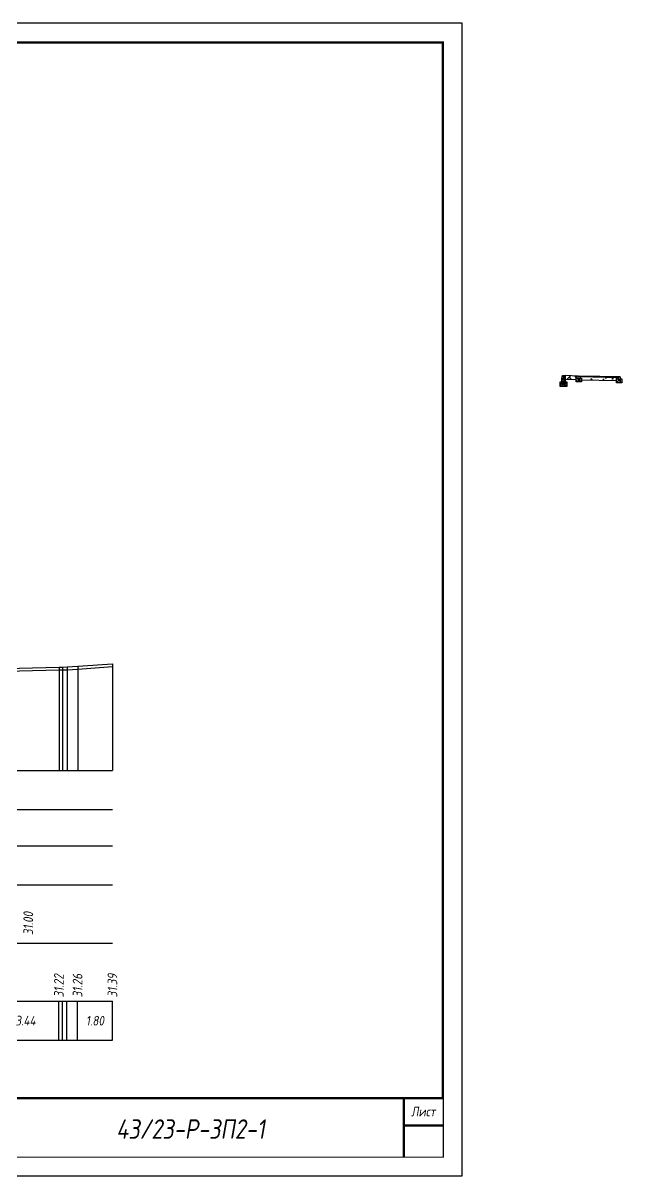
# Model space of a CAD drawing. Extents: x -717 to 1451, y -133302 to 233.
# Drawn here: x 276.8 to 431.1, y -109663.4 to -109366.4 of the extents above; entities that cross this region are included whole.
import ezdxf
from ezdxf.enums import TextEntityAlignment as Align

# ---------------------------------------------------------------- set-up
doc = ezdxf.new("R2010")
doc.units = 0
for name, color, linetype in [('Зарамочное оформление', 7, 'Continuous'), ('КОД_399', 252, 'Continuous'), ('Код_510', 7, 'Continuous'), ('Код_516', 1, 'Continuous'), ('Таблица', 7, 'Continuous'), ('Черный поперечник', 3, 'Continuous')]:
    doc.layers.add(name, color=color, linetype=linetype)
doc.layers.add('Контур_2570', color=7, linetype='Continuous', true_color=0x80ff00)
doc.styles.add('М', font='romand.shx', dxfattribs={"width": 0.8, "oblique": 10, "height": 2.5})

# ---------------------------------------------------------------- blocks, each defined once
blk = doc.blocks.new('Штамп')
at = {"linetype": 'Continuous'}
blk.add_wipeout([(199.95, -411.25), (384.95, -411.25), (384.95, -426.25), (199.95, -426.25)], dxfattribs=at).dxf.layer = 'Зарамочное оформление'
at = {"layer": 'Зарамочное оформление', "linetype": 'Continuous', "lineweight": -3, "const_width": 0.6, "flags": 128}
for points in [[(199.95, -426.25), (199.95, -411.25), (384.95, -411.25)], [(209.95, -411.25), (209.95, -426.25)], [(219.95, -411.25), (219.95, -426.25)], [(229.95, -411.25), (229.95, -426.25)], [(239.95, -411.25), (239.95, -426.25)], [(254.95, -411.25), (254.95, -426.25)], [(264.95, -411.25), (264.95, -426.25)], [(374.95, -411.25), (374.95, -426.25)], [(199.95, -416.25), (264.95, -416.25)], [(374.95, -418.25), (384.95, -418.25)], [(199.95, -421.25), (264.95, -421.25)]]:
    blk.add_lwpolyline(points, dxfattribs=at)
at = {"linetype": 'Continuous', "insert": (319.95, -419.17), "char_height": 5, "width": 110, "attachment_point": 5, "style": 'М'}
blk.add_mtext('{\\Q10;\\W0.8;43/23-Р-ЗП2-1}', dxfattribs=at)
at = {"layer": 'Зарамочное оформление', "linetype": 'Continuous', "style": 'М', "oblique": 10}
for s, width, p in [('Лист', 0.8, (379.95, -414.66)), ('Изм.', 0.8, (204.95, -423.75)), ('Кол.уч.', 0.7, (214.95, -423.75)), ('Лист', 0.8, (224.95, -423.75)), ('N док.', 0.7, (235.28, -423.75)), ('Подпись', 0.8, (247.45, -423.75)), ('Дата', 0.8, (259.95, -423.75))]:
    blk.add_text(s, height=2.5, dxfattribs=dict(at, width=width)).set_placement(p, align=Align.MIDDLE_CENTER)
blk = doc.blocks.new('шифр')
blk.add_blockref('Штамп', (0, -109292))
blk = doc.blocks.new('БР100.30.18')
at = {"linetype": 'Continuous', "lineweight": 13}
h = blk.add_hatch(dxfattribs=at)
h.set_pattern_fill('ANSI35', scale=5)
h.set_pattern_definition([(45, (-1504.996, -4799.2297), (-0.88388348, 0.88388348), []), (45, (-1504.1121, -4799.2297), (-0.88388348, 0.88388348), [1.5625, -0.3125, 0, -0.3125])])
h.paths.add_polyline_path([(0.3, 3.47), (1.8, 3.47), (1.8, -1.03), (0, -1.03), (0, 1.97)])
h = blk.add_hatch(dxfattribs=at)
h.set_pattern_fill('ANSI35', scale=5, angle=90)
h.set_pattern_definition([(135, (-1504.996, -4800.7297), (-0.88388348, -0.88388348), []), (135, (-1504.996, -4799.8458), (-0.88388348, -0.88388348), [1.5625, -0.3125, 0, -0.3125])])
h.paths.add_polyline_path([(-1, -0.03), (0, -0.03), (0, -1.03), (1.8, -1.03), (1.8, -0.03), (2.8, -0.03), (2.8, -2.03), (-1, -2.03)])
at = {"color": 7, "lineweight": 30}
blk.add_lwpolyline([(1.8, -1.03), (0, -1.03), (0, 1.97), (0.3, 3.47), (1.8, 3.47)], close=True, dxfattribs=at)
at = {"linetype": 'Continuous'}
blk.add_lwpolyline([(0, -0.03), (-1, -0.03), (-1, -2.03), (2.8, -2.03), (2.8, -0.03), (1.8, -0.03)], dxfattribs=at)

msp = doc.modelspace()

# ---------------------------------------------------------------- hatches: boundary and pattern name
at = {"linetype": 'Continuous'}
h = msp.add_hatch(dxfattribs=at)
h.set_pattern_fill('AR-HBONE', color=253, scale=0.3)
h.set_pattern_definition([(45, (120.5541, -115263.2285), (0, 1.69705627), [3.6, -1.2]), (135, (121.4026, -115262.38), (1e-16, 1.69705627), [3.6, -1.2])])
h.paths.add_polyline_path([(420.247, -109457.379), (420.247, -109458.379), (420.247, -109458.379)])
h.paths.add_polyline_path([(416.527, -109457.23), (419.847, -109457.379), (419.847, -109457.879), (419.347, -109457.879), (419.347, -109458.258), (416.526, -109458.131)])
at = {"linetype": 'Continuous', "lineweight": 13}
h = msp.add_hatch(dxfattribs=at)
h.set_pattern_fill('ANSI35', scale=5, angle=90)
h.set_pattern_definition([(135, (-1447.8366, -43729.751), (-0.883883476, -0.883883476), []), (135, (-1447.8366, -43728.8671), (-0.883883476, -0.883883476), [1.5625, -0.3125, 0, -0.3125])])
h.paths.add_polyline_path([(419.347, -109457.879), (419.847, -109457.879), (419.847, -109458.379), (420.247, -109458.379), (420.247, -109457.879), (420.747, -109457.879), (420.747, -109458.879), (419.347, -109458.879)])
at = {"linetype": 'Continuous'}
h = msp.add_hatch(dxfattribs=at)
h.set_pattern_fill('ANSI31', color=256, scale=15, angle=45, style=0)
h.set_pattern_definition([(90, (-1491.8821, -114411.01), (-1.875, 3e-16), [])])
h.paths.add_polyline_path([(430.243, -109457.585), (420.247, -109457.379), (420.247, -109457.579), (430.243, -109457.777)])
at = {"linetype": 'Continuous', "lineweight": 13}
h = msp.add_hatch(dxfattribs=at)
h.set_pattern_fill('ANSI35', scale=5, angle=90)
h.set_pattern_definition([(135, (-1437.4411, -43729.957), (-0.883883476, -0.883883476), []), (135, (-1437.4411, -43729.0732), (-0.883883476, -0.883883476), [1.5625, -0.3125, 0, -0.3125])])
h.paths.add_polyline_path([(429.743, -109458.085), (430.242, -109458.085), (430.243, -109458.585), (430.643, -109458.585), (430.643, -109458.085), (431.143, -109458.085), (431.143, -109459.085), (429.743, -109459.085)])
at = {"layer": 'КОД_399'}
h = msp.add_hatch(dxfattribs=at)
h.set_pattern_fill('AR-CONC', scale=0.7, angle=45, style=0)
h.set_pattern_definition([(95, (-1491.964, -114411.0992), (3.860864, 3.2396496), [0.525, -5.775]), (40, (-1491.964, -114411.099), (-4.409945, 3.036377), [0.42, -4.62]), (145.45144, (-1491.6423, -114410.829), (-0.549081, 6.2760265), [0.4461813, -4.907995]), (91.1842, (-1492.954, -114410.109), (6.101854, 4.4632964), [0.7875, -8.6625]), (141.63564, (-1492.4455, -114409.737), (-0.1953, 9.447982), [0.669272, -7.361996]), (36.18416, (-1492.954, -114410.109), (-0.1953, 9.447982), [0.63, -6.93]), (66, (-1492.2115, -114409.8618), (4.947401, 0.9616773), [0.525, -5.775]), (11, (-1492.2115, -114409.862), (-2.38496, 4.793659), [0.42, -4.62]), (116.45144, (-1491.7993, -114409.7816), (2.562441, 5.7553363), [0.4461813, -4.907995]), (82.5, (-1491.964, -114411.0992), (-1.5875523, 1.7079287), [0, -4.564, 0, -4.69, 0, -4.6375]), (52.5, (-1491.964, -114411.0992), (-0.6501106, 3.2543661), [0, -2.674, 0, -4.459, 0, -1.7675]), (12.5, (-1493.0679, -114412.203), (2.7539272, 2.5306453), [0, -1.75, 0, -5.46, 0, -7.245]), (2.5, (-1493.5628, -114412.698), (2.3911299, 3.3821186), [0, -2.275, 0, -3.626, 0, -5.145])])
h.paths.add_polyline_path([(429.743, -109458.085), (430.243, -109458.085), (430.243, -109457.777), (420.247, -109457.579), (420.247, -109457.879), (420.747, -109457.879), (420.747, -109458.339), (429.743, -109458.517)])

# ---------------------------------------------------------------- linework, layer by layer
at = {"flags": 128}
msp.add_lwpolyline([(-30.054, -109663.421), (389.946, -109663.421), (389.946, -109366.421), (-30.054, -109366.421)], close=True, dxfattribs=at)
at = {"const_width": 0.6, "flags": 128}
msp.add_lwpolyline([(-10.054, -109658.421), (384.946, -109658.421), (384.946, -109371.421), (-10.054, -109371.421)], close=True, dxfattribs=at)
for points in [[(419.847, -109457.379), (416.527, -109457.23), (416.526, -109458.131), (419.347, -109458.258), (419.347, -109457.879), (419.847, -109457.879), (419.847, -109457.379)], [(420.247, -109457.879), (420.747, -109457.879), (420.747, -109458.879), (419.347, -109458.879), (419.347, -109457.879), (419.847, -109457.879), (419.847, -109458.379), (420.247, -109458.379), (420.247, -109457.879)], [(419.847, -109457.379), (420.247, -109457.379), (420.247, -109458.379), (419.847, -109458.379), (419.847, -109457.379)], [(430.643, -109457.585), (420.247, -109457.379)], [(430.243, -109457.777), (420.247, -109457.579)], [(420.747, -109458.339), (429.743, -109458.518)], [(430.643, -109458.085), (431.143, -109458.085), (431.143, -109459.085), (429.743, -109459.085), (429.743, -109458.085), (430.243, -109458.085), (430.243, -109458.585), (430.643, -109458.585), (430.643, -109458.085)], [(430.243, -109457.585), (430.643, -109457.585), (430.643, -109458.585), (430.243, -109458.585), (430.243, -109457.585)]]:
    msp.add_lwpolyline(points)

# ---------------------------------------------------------------- block references
at = {"lineweight": 18, "xscale": 0.5, "yscale": 0.5, "zscale": 0.5, "rotation": 359.9444632229611}
msp.add_blockref('БР100.30.18', (415.625, -109458.928), dxfattribs=at)

# ---------------------------------------------------------------- texts
at = {"linetype": 'Continuous', "style": 'М', "oblique": 10, "width": 0.8}
msp.add_text('358', height=2.5, dxfattribs=at).set_placement((380.312, -109654.509), align=Align.MIDDLE)

# ---------------------------------------------------------------- next in the draw order: block references
msp.add_blockref('шифр', (0, 59.829))

# ---------------------------------------------------------------- next in the draw order: linework, layer by layer
at = {"layer": 'Код_510'}
for p, q in [((286.017, -109628.421), (286.017, -109618.421)), ((286.916, -109628.421), (286.916, -109618.421)), ((288.086, -109628.421), (288.086, -109618.421)), ((290.83, -109628.421), (290.83, -109618.421)), ((299.805, -109628.421), (299.805, -109618.421))]:
    msp.add_line(p, q, dxfattribs=at)
at = {"layer": 'Контур_2570', "flags": 128}
msp.add_lwpolyline([(268.866, -109533.5), (286.072, -109533.073), (286.97, -109533.068), (288.14, -109533.015), (290.885, -109532.873), (299.86, -109532.22)], dxfattribs=at)
at = {"layer": 'Таблица'}
for p, q in [((80, -109559), (299.86, -109559)), ((80, -109569), (299.86, -109569)), ((80, -109578.421), (299.86, -109578.421)), ((79.946, -109588.421), (299.805, -109588.421)), ((79.946, -109603.421), (299.805, -109603.421)), ((79.946, -109618.421), (299.805, -109618.421)), ((79.946, -109628.421), (299.805, -109628.421))]:
    msp.add_line(p, q, dxfattribs=at)
at = {"layer": 'Черный поперечник', "color": 7}
for p, q in [((286.072, -109532.323), (286.072, -109559)), ((286.97, -109532.318), (286.97, -109559)), ((288.14, -109532.265), (288.14, -109559)), ((290.885, -109532.123), (290.885, -109559)), ((299.86, -109531.47), (299.86, -109559))]:
    msp.add_line(p, q, dxfattribs=at)
at = {"layer": 'Черный поперечник', "flags": 128}
msp.add_lwpolyline([(268.866, -109532.75), (286.072, -109532.323), (286.97, -109532.318), (288.14, -109532.265), (290.885, -109532.123), (299.86, -109531.47)], dxfattribs=at)

# ---------------------------------------------------------------- next in the draw order: texts
at = {"layer": 'Код_510', "style": 'М', "oblique": 10, "width": 0.8}
for s, p in [('31.22', (286.017, -109617.421)), ('31.26', (290.83, -109617.421)), ('31.39', (299.805, -109617.421))]:
    msp.add_text(s, height=2.5, rotation=90, dxfattribs=at).set_placement(p, align=Align.MIDDLE_LEFT)
for s, p in [('3.44', (277.415, -109623.421)), ('1.80', (295.318, -109623.421))]:
    msp.add_text(s, height=2.5, dxfattribs=at).set_placement(p, align=Align.MIDDLE_CENTER)
at = {"layer": 'Код_516', "style": 'М', "oblique": 10, "width": 0.8}
msp.add_text('31.00', height=2.5, rotation=90, dxfattribs=at).set_placement((278.12, -109601.371), align=Align.MIDDLE_LEFT)

doc.saveas('drawing.dxf')
